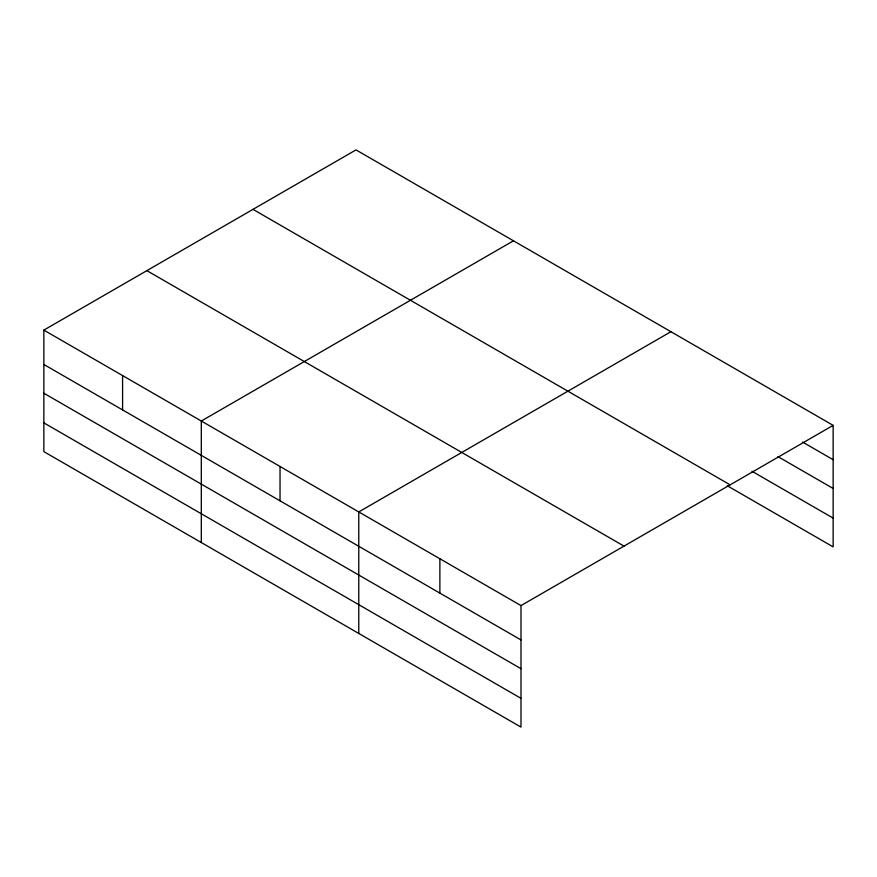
<?xml version="1.0" encoding="UTF-8"?>
<svg xmlns="http://www.w3.org/2000/svg" width="877" height="877" viewBox="0 0 877 877"><rect width="100%" height="100%" fill="white"/><g stroke="black" fill="none" stroke-linecap="round" stroke-linejoin="round"><path stroke-width="1.32" d="M43.85 330.114L520.993 605.59L520.993 727.11L43.85 451.633L43.85 330.114L356.007 149.89L833.15 425.367L833.15 546.886L727.351 485.803M513.462 240.802L201.304 421.026L201.304 542.534M670.916 331.714L358.77 511.927L358.77 633.446M520.993 605.59L833.15 425.367M802.587 442.063L833.15 459.712M777.899 456.577L833.15 488.478M752.038 471.289L833.15 518.121M252.993 209.362L730.135 484.849M146.865 270.642L624.007 546.119M43.85 364.459L520.993 639.936M43.85 393.225L520.993 668.702M43.85 422.857L520.993 698.344M439.881 558.759L439.881 593.104M280.037 466.476L280.037 500.822M122.583 375.564L122.583 409.91"/></g></svg>
